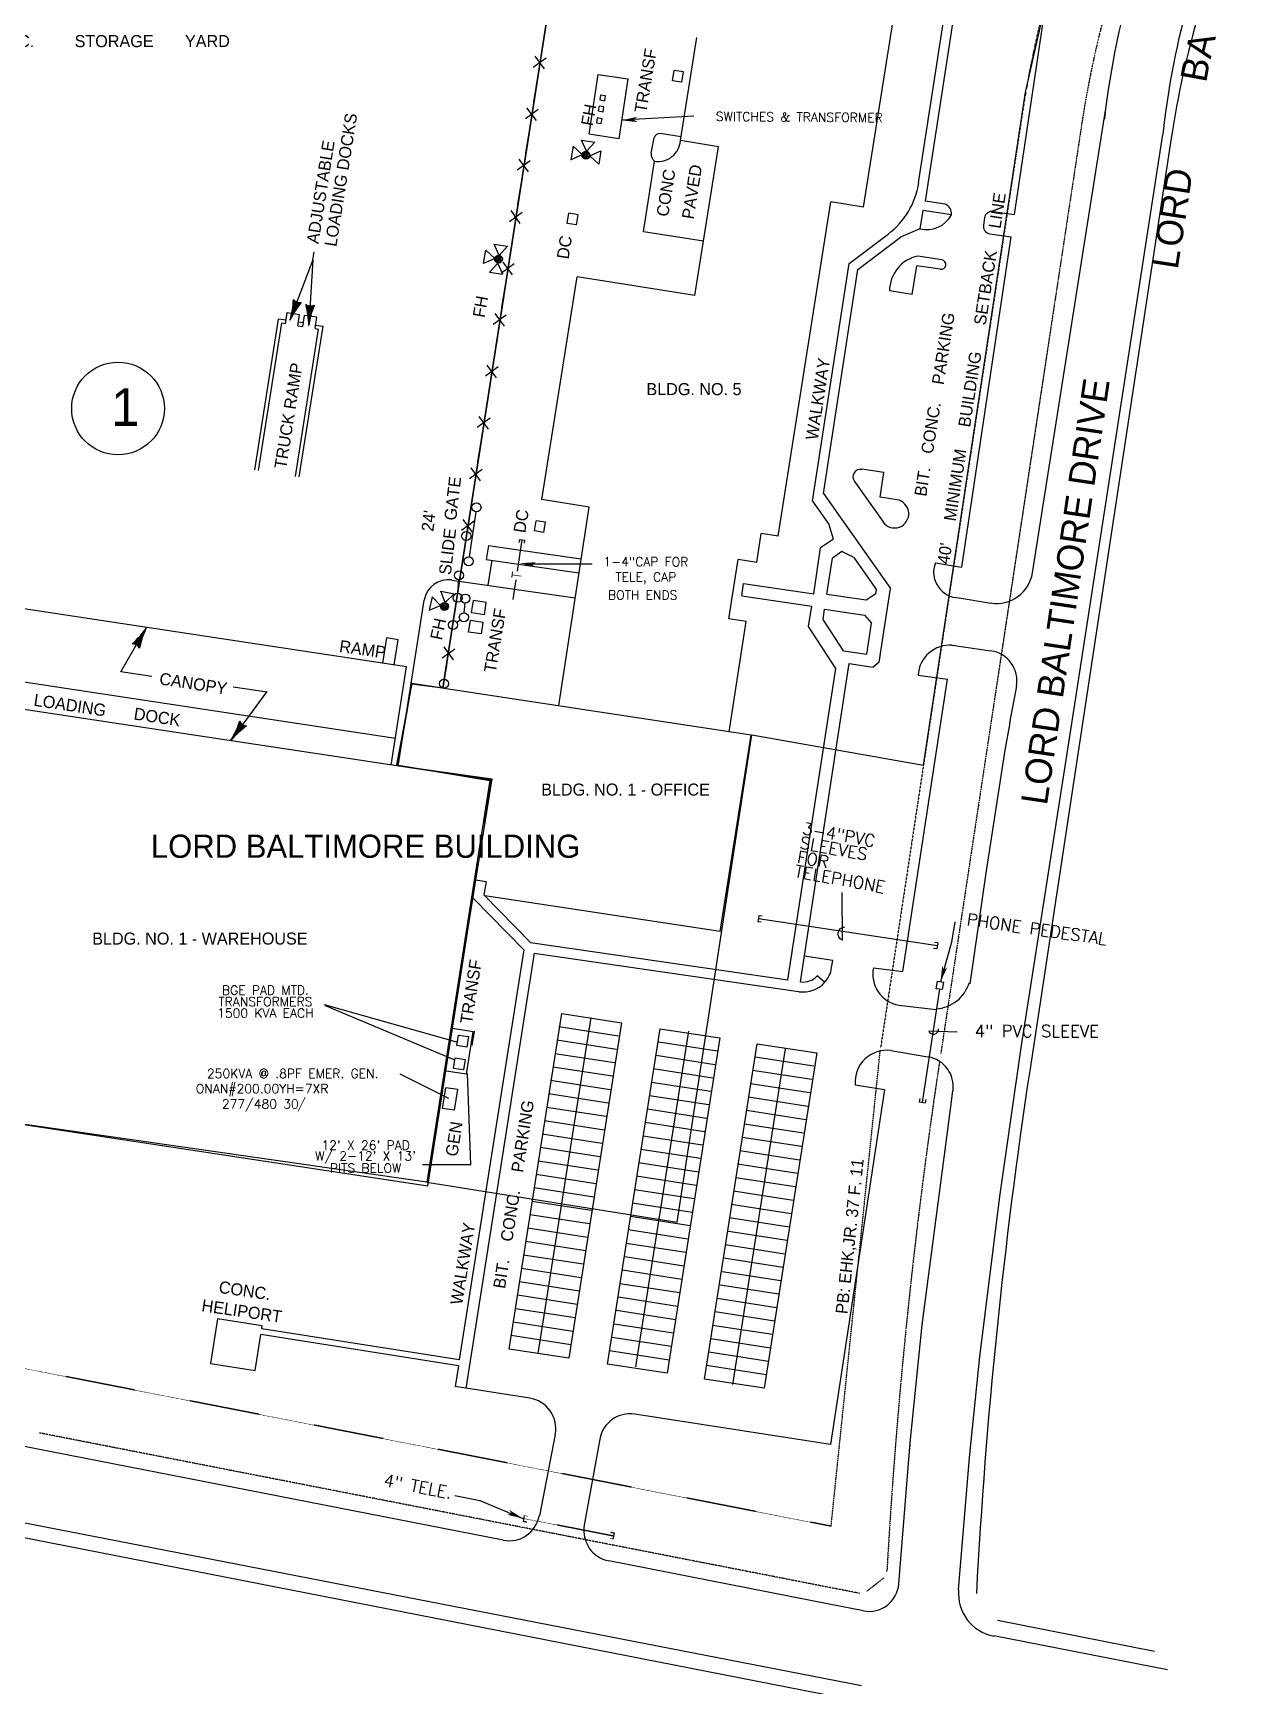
# Model space of a CAD drawing. Header units: inches. Extents: x -46627 to 16189, y -40789 to 47130.
# Drawn here: x -20569 to -10949, y 20145 to 33286 of the extents above; entities that cross this region are included whole.
import ezdxf
from ezdxf.enums import TextEntityAlignment as Align

# ---------------------------------------------------------------- set-up
doc = ezdxf.new("R2010")
doc.units = ezdxf.units.IN
doc.header["$MEASUREMENT"] = 0
doc.linetypes.add('DIVIDE', pattern=[1.25, 0.5, -0.25, 0, -0.25, 0, -0.25])
doc.linetypes.add('HIDDEN2', pattern=[0.1875, 0.125, -0.0625])
for name, color, linetype in [('10', 7, 'CONTINUOUS'), ('12', 7, 'CONTINUOUS'), ('15', 7, 'CONTINUOUS'), ('16', 7, 'CONTINUOUS'), ('18', 7, 'CONTINUOUS'), ('19', 7, 'CONTINUOUS'), ('21', 7, 'CONTINUOUS'), ('25', 7, 'CONTINUOUS'), ('26', 7, 'CONTINUOUS'), ('27', 7, 'CONTINUOUS'), ('4', 7, 'CONTINUOUS'), ('41', 7, 'CONTINUOUS'), ('43', 7, 'CONTINUOUS'), ('5', 7, 'CONTINUOUS'), ('6', 7, 'CONTINUOUS'), ('7', 7, 'CONTINUOUS'), ('8', 7, 'CONTINUOUS'), ('9', 7, 'CONTINUOUS')]:
    doc.layers.add(name, color=color, linetype=linetype)
doc.styles.add('ROMANS', font='ROMANS', dxfattribs={"height": 0.2})
doc.styles.add('txt', font='TXT', dxfattribs={"height": 0.2})
doc.dimstyles.new('MSADIM', dxfattribs={"dimtxt": 1.5, "dimasz": 1.5, "dimexe": 0.75, "dimexo": 0.75, "dimgap": 0.75, "dimtad": 0, "dimdec": 3, "dimzin": 2, "dimdsep": 46, "dimtxsty": 'txt', "dimcen": 0.75, "dimse1": 1, "dimse2": 1, "dimadec": 0, "dimazin": 0, "dimtfac": 1, "dimtdec": 3, "dimtofl": 0, "dimtmove": 0, "dimatfit": 3, "dimfxl": 1, "dimtvp": 0.75, "dimtolj": 1, "dimtzin": 2, "dimarcsym": 0})

# ---------------------------------------------------------------- blocks, each defined once
blk = doc.blocks.new('ARS')
at = {"layer": '26', "color": 3, "linetype": 'Continuous'}
blk.add_solid([(0, 0), (-0.5292, 0.091), (-0.533, -0.0869), (-0.3952, 0.0009)], dxfattribs=at)

msp = doc.modelspace()

# ---------------------------------------------------------------- linework, layer by layer
at = {"layer": '12', "color": 62, "linetype": 'Continuous'}
for p, q in [((-13527.7628, 32094.681), (-13153.1492, 34528.8054)), ((-15416.6936, 32461.7934), (-15583.334, 32486.6718)), ((-15654.7772, 32331.8046), (-15629.8436, 32453.8998)), ((-15715.2248, 31704.5334), (-15628.6424, 32267.1198)), ((-13493.6444, 31874.8074), (-13519.358, 31730.1798)), ((-13266.9944, 31840.6938), (-13493.6444, 31874.8074)), ((-15238.9016, 31631.2266), (-15715.2248, 31704.5334)), ((-14079.9728, 31452.867), (-13770.4496, 31687.8114)), ((-14010.7052, 31406.5002), (-13671.9536, 31664.2062)), ((-14370.8624, 29565.2598), (-14079.9728, 31452.867)), ((-14284.8836, 29624.9766), (-14010.7052, 31406.5002)), ((-13579.742, 31208.0982), (-13543.4648, 31436.3358)), ((-13355.936, 31407.4746), (-13543.4648, 31436.3358)), ((-13343.8424, 31483.5534), (-13534.0544, 31512.4434)), ((-13579.742, 31208.0982), (-13759.7696, 31235.805)), ((-14038.5788, 29721.0654), (-13811.2796, 29399.2794)), ((-13804.364, 29790.987), (-13979.5736, 29817.5682)), ((-13834.3796, 29595.957), (-13804.364, 29790.987)), ((-14284.8836, 29624.9766), (-13752.5972, 28870.0086)), ((-13702.0412, 29575.2066), (-13834.3796, 29595.957)), ((-14370.8624, 29565.2598), (-14238.1868, 29377.059)), ((-14205.0728, 29262.9234), (-14238.1868, 29377.059)), ((-16949.1632, 29212.6098), (-16966.9988, 29101.7082)), ((-16949.1632, 29212.6098), (-16213.4444, 29105.9082)), ((-14362.1888, 28828.2942), (-14307.266, 29192.6478)), ((-14205.0728, 29262.9234), (-14307.266, 29192.6478)), ((-16966.9988, 29101.7082), (-16228.5968, 28994.9778)), ((-16921.9916, 29094.7818), (-16953.6524, 28896.549)), ((-14257.5752, 28824.4794), (-14213.678, 29112.207)), ((-14137.97, 29165.0574), (-14213.678, 29112.207)), ((-14042.9672, 29116.2654), (-14137.97, 29165.0574)), ((-14042.9672, 29116.2654), (-13862.7212, 28860.4638)), ((-17240.3408, 28937.2158), (-16258.1216, 28795.6494)), ((-14935.022, 28810.869), (-14919.4664, 28909.4514)), ((-14919.4664, 28909.4514), (-14362.1888, 28828.2942)), ((-14935.022, 28810.869), (-14377.7444, 28729.7106)), ((-14257.5752, 28824.4794), (-13945.1816, 28778.7054)), ((-13945.1816, 28778.7054), (-13867.3388, 28830.4602)), ((-13867.3388, 28830.4602), (-13862.7212, 28860.4638)), ((-13841.576, 28284.3702), (-13752.5972, 28870.0086)), ((-14403.1124, 28567.3686), (-14377.7444, 28729.7106)), ((-14288.1968, 28623.0162), (-14276.0468, 28704.4614)), ((-14276.0468, 28704.4614), (-13958.2856, 28658.6286)), ((-13958.2856, 28658.6286), (-13903.7036, 28594.173)), ((-14185.5956, 28234.419), (-14403.1124, 28567.3686)), ((-14126.6456, 28375.467), (-14288.1968, 28623.0162)), ((-13940.7032, 28348.7706), (-13903.7036, 28594.173)), ((-17787.9356, 28275.4938), (-17757.314, 28476.957)), ((-17667.3008, 28463.1042), (-17757.314, 28476.957)), ((-17698.9892, 28262.1882), (-17667.3008, 28463.1042)), ((-14467.5092, 25743.2742), (-14079.4508, 28272.987)), ((-14126.6456, 28375.467), (-13940.7032, 28348.7706)), ((-14079.4508, 28272.987), (-13888.6916, 28245.1638)), ((-13841.576, 28284.3702), (-13888.6916, 28245.1638)), ((-14566.7684, 25757.6766), (-14185.5956, 28234.419)), ((-16985.0876, 26434.5654), (-16613.5088, 26054.8698)), ((-17071.2368, 26408.6622), (-16667.8088, 25996.4202)), ((-16613.5088, 26054.8698), (-14566.7684, 25757.6766)), ((-16667.8088, 25996.4202), (-17180.0168, 22738.4982)), ((-16585.442, 25970.3058), (-17128.916, 22511.3238)), ((-16585.442, 25970.3058), (-14484.1244, 25665.7698)), ((-14274.8468, 25738.6302), (-14333.8388, 25791.2958)), ((-14484.1244, 25665.7698), (-14477.6312, 25664.829)), ((-19102.6268, 23065.0638), (-19158.5396, 22709.4318)), ((-18746.996, 23009.151), (-19102.6268, 23065.0638)), ((-18750.7232, 22985.4426), (-18746.996, 23009.151)), ((-18802.9076, 22653.5202), (-18758.1776, 22938.0246)), ((-17187.4724, 22691.0802), (-18758.1776, 22938.0246)), ((-17180.0168, 22738.4982), (-18750.7232, 22985.4426)), ((-19158.5396, 22709.4318), (-18802.9076, 22653.5202)), ((-17187.4724, 22691.0802), (-17213.564, 22525.119))]:
    msp.add_line(p, q, dxfattribs=at)
for centre, radius, start, end in [((-15589.855, 32445.7448, 0), 41.04, 81.63188889, 168.53314444), ((-15578.9456, 32324.3398, 0), 76.2866, 174.54553056, 229.39535556), ((-15600.9863, 32444.1786, 0), 179.8885, 261.17130278, 355.50341389), ((-14152.173, 32191.2014, 0), 632.16, 307.23501944, 351.24855556), ((-13475.9546, 31234.7039, 0), 284.0311, 101.76960833, 179.75581389), ((-13349.5791, 31445.4086, 0), 38.4976, 261.22261389, 81.10949167), ((-13988.5659, 29756.2745, 0), 61.6444, 81.16178056, 215.2544), ((-13719.452, 29463.8843, 0), 112.8644, 215.21547222, 81.20763333), ((-14444.9291, 25890.4722, 0), 148.92, 261.27880556, 318.24288889), ((-14444.9291, 25890.4722, 0), 228, 261.75377222, 317.86082778)]:
    msp.add_arc(centre, radius, start, end, dxfattribs=at)
at = {"layer": '15', "color": 132, "linetype": 'Continuous'}
for p, q in [((-16321.4924, 31771.731), (-16308.2744, 31852.6278)), ((-16234.3304, 31841.631), (-16308.2744, 31852.6278)), ((-16247.5484, 31760.7342), (-16234.3304, 31841.631)), ((-16247.5484, 31760.7342), (-16321.4924, 31771.731)), ((-16581.3668, 29327.2434), (-16568.1488, 29408.1402)), ((-16507.4228, 29316.2466), (-16581.3668, 29327.2434)), ((-16495.2728, 29397.6918), (-16568.1488, 29408.1402)), ((-16507.4228, 29316.2466), (-16495.2728, 29397.6918))]:
    msp.add_line(p, q, dxfattribs=at)
at = {"layer": '16', "color": 6, "linetype": 'Continuous'}
for p, q in [((-16490.2856, 33087.3654), (-16591.988, 33012.7926)), ((-16504.1096, 33000.0354), (-16577.6156, 33101.1906)), ((-16556.1596, 32951.223), (-16589.0312, 32740.1226)), ((-16553.2016, 32678.553), (-16654.9052, 32603.979)), ((-16567.574, 32590.155), (-16642.148, 32691.8586)), ((-16619.624, 32541.3426), (-16653.0152, 32331.8586)), ((-16617.734, 32269.221), (-16718.8892, 32195.715)), ((-16630.4912, 32181.3426), (-16705.0652, 32283.045)), ((-16683.608, 32133.0774), (-16716.4808, 31921.9782)), ((-16680.6512, 31860.4086), (-16782.3548, 31785.8346)), ((-16695.0236, 31772.0106), (-16769.0492, 31874.781)), ((-16747.0736, 31723.197), (-16779.3968, 31513.1646)), ((-16744.1156, 31450.5282), (-16845.2708, 31377.0222)), ((-16757.9408, 31363.197), (-16832.5148, 31464.9006)), ((-16809.9896, 31314.3846), (-16843.9292, 31103.8326)), ((-16808.0996, 31042.263), (-16909.8032, 30967.6902)), ((-16820.8568, 30954.3846), (-16895.4308, 31056.0882)), ((-16874.522, 30905.0526), (-16906.8464, 30695.0202)), ((-16871.0168, 30633.4506), (-16972.7204, 30558.8766)), ((-16885.3892, 30545.0526), (-16959.9632, 30646.7562)), ((-16937.4392, 30496.2402), (-16970.3108, 30285.1398)), ((-16934.4812, 30223.5702), (-17037.2528, 30149.5446)), ((-16948.3064, 30136.2402), (-17022.8804, 30237.9426)), ((-17000.9036, 30086.3598), (-17034.2948, 29876.8758)), ((-16998.4664, 29815.3062), (-17100.1688, 29740.7322)), ((-17011.7708, 29726.3598), (-17086.3448, 29828.0622)), ((-17064.8876, 29678.0946), (-17097.7604, 29466.9954)), ((-17048.252, 29479.341), (-17100.9524, 29121.9402)), ((-17061.9308, 29405.4258), (-17163.6344, 29330.8518)), ((-17075.7548, 29318.0946), (-17150.3288, 29419.7982)), ((-17191.5596, 28832.571), (-17184.5144, 28938.2226)), ((-17141.714, 28677.4662), (-17134.4384, 28754.6706)), ((-17249.858, 28453.7622), (-17236.0052, 28543.7766)), ((-17201.0348, 28601.361), (-17173.4528, 28620.9198)), ((-17315.732, 28317.6186), (-17214.5768, 28391.1258)), ((-17302.9748, 28405.4982), (-17228.4008, 28303.7946)), ((-17296.6124, 28149.9654), (-17280.4508, 28254.9822))]:
    msp.add_line(p, q, dxfattribs=at)
for centre in [(-17043.5759, 29514.7117, 0), (-17125.4667, 29286.9677, 0), (-17105.9022, 29086.0351, 0), (-17182.7841, 28974.1615, 0), (-17193.7252, 28796.0458, 0), (-17132.23, 28790.229, 0), (-17144.0321, 28641.6941, 0), (-17230.5706, 28579.8368, 0), (-17302.3129, 28114.1768, 0)]:
    msp.add_circle(centre, 36, dxfattribs=at)
at = {"layer": '18', "color": 6, "linetype": 'Continuous'}
for p, q in [((-15483.8048, 32906.3598), (-15471.1064, 32988.8718)), ((-15397.7108, 32976.8082), (-15471.1064, 32988.8718)), ((-15409.8608, 32895.363), (-15483.8048, 32906.3598)), ((-15409.8608, 32895.363), (-15397.7108, 32976.8082)), ((-15314.4488, 32625.5046, -0.0036), (-15889.2812, 32591.9346, -0.0024)), ((-17082.6848, 28676.8278), (-17066.6096, 28773.795)), ((-16979.804, 28661.763), (-17082.6848, 28676.8278)), ((-16965.344, 28758.2106), (-17066.6096, 28773.795)), ((-16979.804, 28661.763), (-16965.344, 28758.2106)), ((-17106.3512, 28523.055), (-17091.4004, 28615.203)), ((-17004.5372, 28508.5374), (-17106.3512, 28523.055)), ((-16990.136, 28599.6186), (-17091.4004, 28615.203)), ((-17004.5372, 28508.5374), (-16990.136, 28599.6186)), ((-17069.3036, 25345.9998), (-17234.3288, 25371.3978)), ((-17122.3208, 25008.9966), (-17069.3036, 25345.9998)), ((-17077.868, 25236.447), (-17058.1772, 25350.9282, -0.0012)), ((-17122.3208, 25008.9966), (-17285.2112, 25033.2978)), ((-17312.5772, 24735.7314), (-17286.1124, 24900.2082)), ((-17190.7316, 24886.2978), (-17286.1124, 24900.2082)), ((-17217.1976, 24721.821), (-17190.7316, 24886.2978)), ((-17217.1976, 24721.821), (-17312.5772, 24735.7314)), ((-17089.2464, 24288.1002, -0.0036), (-17473.8716, 24288.1002, -0.0036))]:
    msp.add_line(p, q, dxfattribs=at)
for points, elevation in [([(-16148.6888, 32482.0482), (-16076.726, 32956.6242), (-16076.726, 32956.6242), (-15839.4332, 32920.6722), (-15839.4332, 32920.6722), (-15911.396, 32446.0962), (-15911.396, 32446.0962), (-16148.6888, 32482.0482), (-16148.6888, 32482.0482)], 0.0012), ([(-16023.2204, 32747.8434), (-16017.3644, 32786.727), (-16056.248, 32792.5842), (-16062.104, 32753.7006)], -0.0036), ([(-16051.01, 32566.179), (-16045.154, 32605.0626), (-16084.0376, 32610.9198), (-16089.8936, 32572.0362)], -0.0036), ([(-16036.1972, 32660.577), (-16030.3412, 32699.4606), (-16069.2248, 32705.3178), (-16075.0808, 32666.4342)], -0.0036), ([(-17187.9008, 25319.9322), (-17107.3868, 25308.201), (-17119.6688, 25223.9046), (-17200.1828, 25235.6346)], -0.0036), ([(-17213.7884, 25138.4466), (-17133.2744, 25126.7154), (-17145.5564, 25042.419), (-17226.0704, 25054.149)], -0.0036)]:
    msp.add_lwpolyline(points, close=True, dxfattribs=dict(at, elevation=elevation))
at = {"layer": '19', "color": 2, "linetype": 'Continuous'}
for p, q in [((-16275.6728, 32386.2798), (-16292.9312, 32279.1282)), ((-16209.14, 32434.3986), (-16101.9896, 32417.1402)), ((-16209.14, 32434.3986), (-16101.9896, 32417.1402)), ((-16053.8696, 32350.6074), (-16071.128, 32243.457)), ((-16053.8696, 32350.6074), (-16071.128, 32243.457)), ((-16988.2808, 31453.167), (-16970.5028, 31558.7022)), ((-16988.2808, 31453.167), (-16970.5028, 31558.7022)), ((-16903.4216, 31607.889), (-16797.338, 31591.179)), ((-16903.4216, 31607.889), (-16797.338, 31591.179)), ((-16939.0928, 31386.0858), (-16833.5576, 31368.3078)), ((-17396.3444, 28804.1922), (-17419.4876, 28698.7146)), ((-17327.1572, 28849.6002), (-17221.6796, 28826.4558))]:
    msp.add_line(p, q, dxfattribs=at)
for points in [[(-16292.9312, 32279.1282), (-16204.472, 32320.0338), (-16275.6728, 32386.2798)], [(-16101.9896, 32417.1402), (-16168.2344, 32345.9406), (-16209.14, 32434.3986)], [(-16101.9896, 32417.1402), (-16168.2344, 32345.9406), (-16209.14, 32434.3986)], [(-16071.128, 32243.457), (-16142.3288, 32309.7018), (-16053.8696, 32350.6074)], [(-16970.5028, 31558.7022), (-16898.7536, 31493.5242), (-16988.2808, 31453.167)], [(-16970.5028, 31558.7022), (-16898.7536, 31493.5242), (-16988.2808, 31453.167)], [(-16797.338, 31591.179), (-16863.0644, 31518.363), (-16903.4216, 31607.889)], [(-16833.5576, 31368.3078), (-16872.848, 31457.2866), (-16939.0928, 31386.0858)], [(-17419.4876, 28698.7146), (-17328.404, 28734.2262), (-17396.3444, 28804.1922)], [(-17221.6796, 28826.4558), (-17291.6468, 28758.5166), (-17327.1572, 28849.6002)]]:
    msp.add_lwpolyline(points, dxfattribs=at)
for centre, radius in [((-16173.4239, 32314.7249, 0), 31.077), ((-16173.4239, 32314.7249, 0), 31.077), ((-16173.4245, 32314.7256, 0), 24.8616), ((-16173.4245, 32314.7256, 0), 24.8616), ((-16173.4253, 32314.7268, 0), 14.9169), ((-16173.4253, 32314.7268, 0), 14.9169), ((-16173.4261, 32314.7279, 0), 5.9668), ((-16173.4261, 32314.7279, 0), 5.9668), ((-16868.0783, 31488.0722, 0), 31.077), ((-16868.0783, 31488.0722, 0), 31.077), ((-16868.079, 31488.0717, 0), 24.8616), ((-16868.079, 31488.0717, 0), 24.8616), ((-16868.0802, 31488.0708, 0), 14.9169), ((-16868.0802, 31488.0708, 0), 14.9169), ((-16868.0813, 31488.0701, 0), 5.9668), ((-16868.0813, 31488.0701, 0), 5.9668), ((-17298.1577, 28727.6025, 0), 31.077), ((-17298.1582, 28727.6033, 0), 24.8616), ((-17298.159, 28727.6045, 0), 14.9169), ((-17298.1597, 28727.6056, 0), 5.9668)]:
    msp.add_circle(centre, radius, dxfattribs=at)
at = {"layer": '21', "color": 5, "linetype": 'Continuous'}
msp.add_line((-11520.2012, 32448.999), (-12644.3936, 25036.6242), dxfattribs=at)
msp.add_arc((-3927.1955, 31297.4117), 7679.8422, 156.11388889, 171.376, dxfattribs=at)
at = {"layer": '25', "color": 32, "linetype": 'Continuous'}
for p, q in [((-16717.1072, 29008.6242, -0.0012), (-16679.3588, 29257.5606, -0.0024)), ((-16703.0456, 29236.647, -0.0024), (-16699.448, 29260.377, -0.0024)), ((-16699.448, 29260.377), (-16658.7248, 29253.9798, -0.0012)), ((-16662.4148, 29229.6402, -0.0024), (-16658.7248, 29253.9798, -0.0024)), ((-16751.5568, 28781.4342), (-16727.7212, 28938.6246, -0.0012)), ((-14798.5472, 26268.0906), (-14805.998, 26220.6714)), ((-14779.8968, 26216.7126), (-14805.998, 26220.6714)), ((-13379.0348, 26028.5574), (-14802.272, 26244.381)), ((-14772.446, 26264.133), (-14798.5472, 26268.0906)), ((-13375.3088, 26052.2682), (-13401.41, 26056.227)), ((-13375.3088, 26052.2682), (-13382.7596, 26004.8478)), ((-13382.7596, 26004.8478), (-13408.8608, 26008.8066)), ((-13362.8732, 25684.3242), (-13498.9616, 24786.8946)), ((-13519.0184, 24814.707), (-13522.9772, 24788.6058)), ((-13522.9772, 24788.6058), (-13475.558, 24781.155)), ((-13471.5992, 24807.2562), (-13475.558, 24781.155)), ((-16670.3528, 21452.2086), (-16661.1968, 21499.3278)), ((-15949.6568, 21360.195), (-15958.1744, 21312.951))]:
    msp.add_line(p, q, dxfattribs=at)
at = {"layer": '25', "color": 32, "linetype": 'HIDDEN2'}
for p, q in [((-16644.0872, 21447.0726), (-16670.3528, 21452.2086)), ((-15953.9156, 21336.573), (-16665.7748, 21475.7682)), ((-16634.9312, 21494.1918), (-16661.1968, 21499.3278)), ((-15958.1744, 21312.951), (-15984.086, 21318.0174)), ((-15949.6568, 21360.195), (-15975.5684, 21365.2614))]:
    msp.add_line(p, q, dxfattribs=at)
at = {"layer": '25', "color": 32, "linetype": 'Continuous'}
msp.add_lwpolyline([(-13387.7612, 25688.235), (-13378.7648, 25747.5582), (-13331.3456, 25740.1074), (-13340.342, 25680.783), (-13387.7612, 25688.235)], close=True, dxfattribs=at)
at = {"layer": '26', "color": 3, "linetype": 'Continuous'}
for p, q in [((-16598.8184, 29066.5254, -0.0024), (-16123.1924, 29066.5254, -0.0024)), ((-14139.512, 26453.6286, -0.0012), (-14136.5012, 26074.9542, -0.0012)), ((-13238.9816, 26219.5878, -0.0012), (-13265.5136, 26058.9174, -0.0012)), ((-13265.5136, 26058.9174, -0.0012), (-13354.5296, 25743.7506, -0.0012)), ((-13222.514, 25343.3118, -0.0012), (-13448.0864, 25352.0322, -0.0012)), ((-17216.93, 21658.0602), (-17017.2848, 21619.3986)), ((-17017.2848, 21619.3986), (-16674.5852, 21476.907, -0.0012))]:
    msp.add_line(p, q, dxfattribs=at)
at = {"layer": '26', "color": 3, "linetype": 'Continuous', "extrusion": (0, 0, -1)}
msp.add_arc((14112.7233, 26124.7377, 0.0012), 55.1706, 295.52997934, 86.81746545, dxfattribs=at)
at = {"layer": '26', "color": 3, "linetype": 'Continuous'}
msp.add_arc((-13410.2192, 25367.3565, -0.0012), 40.8506, 202.0322666, 3.1317166, dxfattribs=at)
at = {"layer": '27', "color": 92, "linetype": 'Continuous'}
for p, q in [((-16784.0528, 22823.7966), (-16364.9708, 25491.0822)), ((-16552.2188, 22789.5318, -0.0048), (-16131.92, 25458.7614, -0.0048)), ((-15913.796, 25312.0698), (-16388.1644, 25385.3826)), ((-16364.9708, 25491.0822), (-15890.6012, 25417.7694)), ((-15890.6012, 25417.7694), (-16309.6844, 22750.4838)), ((-15930.2912, 25205.337), (-16404.6596, 25278.6498)), ((-15775.5236, 22681.2246, -0.0048), (-15355.2248, 25350.4542, -0.0048)), ((-15131.09, 25191.1038), (-15593.8832, 25262.6262)), ((-15946.7864, 25098.6042), (-16421.1548, 25171.917)), ((-15147.5852, 25084.371), (-15614.2556, 25156.4922)), ((-15006.2, 22542.435, -0.0048), (-14585.9012, 25211.6646, -0.0048)), ((-14360.0504, 25073.1594), (-14826.428, 25145.2362)), ((-15963.2816, 24991.8714), (-16437.65, 25065.1842)), ((-15164.0804, 24977.6382), (-15638.816, 25051.0062)), ((-14376.5456, 24966.4266), (-14847.902, 25039.2726)), ((-15996.2732, 24778.4058), (-16470.6416, 24851.7186)), ((-15979.778, 24885.1386), (-16454.1464, 24958.4514)), ((-15197.0708, 24764.1726), (-15667.2536, 24836.8374)), ((-15180.5756, 24870.9054), (-15651.6224, 24943.7034)), ((-14393.0408, 24859.6938), (-14864.7968, 24932.6022)), ((-16012.7684, 24671.673), (-16487.1368, 24744.9858)), ((-15213.5648, 24657.4398), (-15683.36, 24730.0446)), ((-14426.0312, 24646.2282), (-14897.7728, 24719.1342)), ((-14409.536, 24752.961), (-14880.4928, 24825.7458)), ((-16029.2636, 24564.9402), (-16503.632, 24638.253)), ((-15230.06, 24550.707), (-15703.0016, 24623.7978)), ((-14442.5264, 24539.4954), (-14915.0516, 24612.5226)), ((-16045.7588, 24458.2074), (-16520.1272, 24531.5202)), ((-15246.5552, 24443.9742), (-15719.108, 24517.005)), ((-14459.0216, 24432.7626), (-14932.3316, 24505.911)), ((-16078.7492, 24244.7418), (-16553.1176, 24318.0546)), ((-16062.254, 24351.4746), (-16536.6224, 24424.7874)), ((-15263.0504, 24337.2414), (-15737.786, 24410.6094)), ((-14475.5168, 24326.0298), (-14949.6116, 24399.2994)), ((-16095.2444, 24138.009), (-16569.6128, 24211.3218)), ((-15296.0396, 24123.7758), (-15770.7752, 24197.1438)), ((-15279.5444, 24230.5086), (-15754.28, 24303.8766)), ((-14508.5072, 24112.5642), (-14981.8004, 24185.7102)), ((-14492.012, 24219.297), (-14966.8904, 24292.6878)), ((-16111.7408, 24031.2762), (-16586.1092, 24104.589)), ((-15312.5348, 24017.043), (-15787.2704, 24090.411)), ((-14525.0024, 24005.8314), (-14999.7812, 24079.2066)), ((-16128.236, 23924.5434), (-16602.6044, 23997.8562)), ((-15329.03, 23910.3102), (-15803.7656, 23983.6782)), ((-14541.4976, 23899.0986), (-15017.762, 23972.7042)), ((-16161.2264, 23711.079), (-16635.5948, 23784.3918)), ((-16144.7312, 23817.8118), (-16619.0996, 23891.1246)), ((-15345.5252, 23803.5774), (-15820.2608, 23876.9454)), ((-14557.9928, 23792.3658), (-15035.744, 23866.2006)), ((-16177.7216, 23604.3462), (-16652.09, 23677.659)), ((-15378.5156, 23590.1118), (-15853.2512, 23663.4798)), ((-15362.0204, 23696.8446), (-15836.756, 23770.2126)), ((-14574.488, 23685.633), (-15040.0892, 23757.5898)), ((-16194.2168, 23497.6134), (-16668.5852, 23570.9262)), ((-15395.0108, 23483.379), (-15864.05, 23555.8686)), ((-14607.4784, 23472.1674), (-15078.1544, 23544.9078)), ((-14590.9832, 23578.9002), (-15065.4788, 23652.2322)), ((-16210.712, 23390.8806), (-16685.0804, 23464.1934)), ((-15411.506, 23376.6462), (-15883.3952, 23449.5726)), ((-14623.9736, 23365.4346), (-15090.998, 23437.6122)), ((-16227.2072, 23284.1478), (-16701.5756, 23357.4606)), ((-15428.0012, 23269.9134), (-15903.1964, 23343.3546)), ((-14640.4688, 23258.7018), (-15105.3488, 23330.5458)), ((-16260.1988, 23070.6822), (-16734.5672, 23143.995)), ((-16243.7036, 23177.415), (-16718.072, 23250.7278)), ((-15460.9916, 23056.4478), (-15931.5128, 23129.1654)), ((-15444.4964, 23163.1806), (-15914.7176, 23235.8538)), ((-14656.964, 23151.969), (-15130.4048, 23225.139)), ((-16276.694, 22963.9494), (-16751.0624, 23037.2622)), ((-15477.488, 22949.715), (-15948.236, 23022.4686)), ((-14689.9544, 22938.5034), (-15166.3256, 23012.1258)), ((-14673.4592, 23045.2362), (-15146.684, 23118.3738)), ((-16293.1892, 22857.2166), (-16767.5576, 22930.5294)), ((-15493.9832, 22842.9822), (-15968.4464, 22916.3094)), ((-14706.4508, 22831.7706), (-15180.356, 22905.0114)), ((-16309.6844, 22750.4838), (-16784.0528, 22823.7966)), ((-15510.4784, 22736.2494), (-15984.8468, 22809.5622)), ((-14722.946, 22725.0378), (-15197.0324, 22798.3074)), ((-14739.4412, 22618.305), (-15213.8096, 22691.6178))]:
    msp.add_line(p, q, dxfattribs=at)
for points in [[(-16001.138, 22704.1314), (-15582.26, 25370.1162), (-15107.8916, 25296.8034), (-15526.7756, 22630.7754), (-16001.138, 22704.1314)], [(-15230.2988, 22584.9282), (-14811.4088, 25250.9826), (-14337.0392, 25177.6698), (-14755.9364, 22511.5722), (-15230.2988, 22584.9282)]]:
    msp.add_lwpolyline(points, close=True, dxfattribs=at)
at = {"layer": '4', "color": 230, "linetype": 'Continuous'}
for p, q in [((-13473.5312, 31948.1166), (-13078.1372, 34517.2614)), ((-12386.9636, 34410.5046), (-12769.2212, 31843.2462)), ((-13318.142, 31924.9698), (-13473.5312, 31948.1166)), ((-13003.5716, 31817.4786), (-13012.4084, 31758.1338)), ((-12935.39, 31867.989), (-12769.2212, 31843.2462)), ((-13519.358, 31730.1798), (-13671.9536, 31664.2062)), ((-12961.8992, 31689.951), (-12795.7304, 31665.2094)), ((-12795.7304, 31665.2094), (-13186.7084, 29039.3898)), ((-13395.0956, 29074.9158), (-13186.7084, 29039.3898)), ((-13206.5132, 28795.9482), (-12952.5704, 28754.5614)), ((-17562.6488, 28115.2722), (-17458.8944, 28776.9606)), ((-13261.0316, 28419.2454), (-12953.456, 28374.597)), ((-13654.004, 25825.9242), (-13297.226, 28149.1458)), ((-13531.9544, 28180.6638), (-13297.226, 28149.1458)), ((-14211.056, 25911.375), (-14436.4196, 25945.9458)), ((-14219.5652, 25855.9014), (-14211.056, 25911.375)), ((-13887.146, 25855.2774), (-13654.004, 25825.9242)), ((-13684.2824, 25556.8338), (-13387.8716, 25521.9666)), ((-13747.7444, 25196.865), (-13453.6424, 25146.9954)), ((-13799.924, 24887.7606), (-14229.7208, 22065.135)), ((-14031.9116, 24924.615), (-13799.924, 24887.7606)), ((-16619.906, 22433.3706), (-17213.564, 22525.119)), ((-14229.7208, 22065.135), (-15785.6624, 22305.747)), ((-16418.0228, 22143.5238), (-16543.616, 21497.0994)), ((-16063.1312, 22106.9514), (-16186.4468, 21422.9334))]:
    msp.add_line(p, q, dxfattribs=at)
at = {"layer": '4', "color": 1, "linetype": 'Continuous'}
for p, q in [((-12168.4544, 31868.4486), (-12041.4416, 32671.3746)), ((-12320.186, 27726.9486), (-11586.6884, 32480.5146)), ((-12623.138, 28994.121), (-12168.4544, 31868.4486)), ((-12803.096, 27801.7446), (-12747.8948, 28093.0746)), ((-12709.892, 25237.1718), (-12320.186, 27726.9486)), ((-12990.5972, 26626.4406), (-13122.1436, 25726.7922)), ((-12878.8484, 24054.5286), (-12709.892, 25237.1718)), ((-13277.558, 24708.909), (-13254.7592, 24877.5762)), ((-13040.9144, 22764.4722), (-12878.8484, 24054.5286)), ((-20544.4412, 22031.1846), (-21537.1352, 22225.677)), ((-13686.2312, 20956.3686), (-13594.1372, 22078.6602)), ((-20410.6988, 22004.9814), (-20544.4412, 22031.1846)), ((-16831.76, 21303.7854), (-20410.6988, 22004.9814)), ((-13982.6588, 20145.4158), (-21810.44, 21667.2546)), ((-14238.9104, 20795.3274), (-15992.0084, 21139.6074)), ((-13967.6252, 20742.051), (-14238.9104, 20795.3274)), ((-11549.6084, 20274.5691), (-12930.4458, 20544.1738))]:
    msp.add_line(p, q, dxfattribs=at)
for points in [[(-12803.096, 27801.7446), (-12842.8556, 27583.9338), (-12990.5972, 26626.4406)], [(-13598.6468, 22023.7086), (-13594.1372, 22078.6602), (-13500.2924, 23015.2398), (-13277.558, 24708.909)], [(-13210.166, 20908.8258), (-13124.192, 21961.4142), (-13040.9144, 22764.4722)]]:
    msp.add_lwpolyline(points, dxfattribs=at)
for centre, radius, start, end in [((-5327.2659, 31823.4328, 0), 6769.6055, 152.37525278, 173.35228333), ((-5327.2659, 31823.4328, 0), 6293.3434, 153.47178611, 174.01134167), ((-13922.005, 20975.0061, 0), 236.88, 258.96614722, 355.33604167), ((-12864.3976, 20881.2066, 0), 347.16, 175.33604167, 258.96791111)]:
    msp.add_arc(centre, radius, start, end, dxfattribs=at)
at = {"layer": '4', "color": 230, "linetype": 'Continuous'}
for centre, radius, start, end in [((-13463.816, 31947.0536, 0), 223.8467, 255.605175, 331.55301667), ((-13344.6056, 31850.7615, 0), 78.294, 352.41378056, 70.33224722), ((-12944.2261, 31808.6427, 0), 60, 81.53103889, 171.53103889), ((-12953.0625, 31749.2969, 0), 60, 171.53103889, 261.53103889), ((-13203.8763, 29000.4291, 0), 204.8201, 158.62737222, 269.36659167), ((-17267.9386, 28746.5446, 0), 193.2, 81.75390278, 171.07145833), ((-12907.3317, 29039.1926, 0), 287.76, 260.90098333, 351.01864167), ((-13280.4235, 28166.8618, 0), 252.437, 85.52650556, 176.86036389), ((-12986.8451, 28136.4167, 0), 240.72, 349.70601667, 81.89926111), ((-14444.9291, 25890.4722, 0), 228, 317.86082778, 351.27880556), ((-13640.1352, 25804.8865, 0), 252.437, 168.53995, 259.87380833), ((-13410.7225, 25826.7226), 300, 274.28813889, 342.821925), ((-13782.5007, 24948.3577, 0), 250.3623, 81.93864167, 185.37376944), ((-13492.9455, 24909.3727, 0), 240.72, 352.28221111, 80.45713056), ((-16657.7463, 22190.8394, 0), 245.04, 348.90466667, 81.19688056), ((-15822.4313, 22063.8144, 0), 245.04, 81.19455556, 169.84588889), ((-16784.5184, 21544.5347, 0), 245.04, 258.91077222, 348.90232222), ((-15944.9222, 21379.8933, 0), 245.04, 169.845, 258.90733056)]:
    msp.add_arc(centre, radius, start, end, dxfattribs=at)
at = {"layer": '4', "color": 1, "linetype": 'Continuous'}
msp.add_point((-12051.3572, 32607.1122), dxfattribs=at)
at = {"layer": '41', "color": 94, "linetype": 'Continuous', "elevation": -0.0012}
for points in [[(-22749.5228, 36739.7106), (-16124.6372, 35717.619), (-17310.1904, 28077.903), (-17556.5468, 28114.0314), (-17680.4768, 27468.0246), (-16936.8968, 27344.0442), (-17437.298, 24149.3094), (-21689.1704, 24759.2886), (-21054.6428, 28782.333), (-22315.364, 28964.7822), (-23917.904, 29185.6314), (-23499.5432, 31880.7222), (-24668.4812, 32035.3914), (-24100.2356, 35698.0638), (-22922.8592, 35518.113)], [(-17313.368, 28077.5538), (-17561.228, 28110.1806), (-17672.1128, 27464.1738), (-16921.7528, 27356.2542), (-17437.4492, 24149.0586), (-15447.6368, 23832.5802), (-14855.0276, 27705.5022), (-13487.9624, 27466.659), (-12677.2844, 32815.6146), (-12497.5376, 33609.4098), (-12206.2244, 35044.5426), (-16125.4208, 35715.4518)]]:
    msp.add_lwpolyline(points, close=True, dxfattribs=at)
at = {"layer": '43', "color": 62, "linetype": 'Continuous'}
for p, q in [((-18344.1812, 31481.7726), (-18334.0376, 31545.6498)), ((-18344.1812, 31481.7726), (-18527.006, 31002.339)), ((-18344.1812, 31481.7726), (-18377.1848, 30960.4686)), ((-18485.57, 31111.9122), (-18482.4512, 31152.1302)), ((-18460.526, 31144.917), (-18485.57, 31111.9122)), ((-18477.2888, 31133.2902), (-18475.4984, 31149.909)), ((-18466.9592, 31145.523), (-18477.2888, 31133.2902)), ((-18807.1244, 29813.3838), (-18616.5296, 31011.8934)), ((-18558.1352, 31002.1398), (-18616.5296, 31011.8934)), ((-18562.2056, 30973.2018), (-18548.3516, 31063.2162)), ((-18548.3516, 31063.2162), (-18449.7692, 31047.6606)), ((-18463.6232, 30957.6462), (-18449.7692, 31047.6606)), ((-18424.5008, 30952.3938), (-18411.1964, 31041.3402)), ((-18312.614, 31025.7834), (-18411.1964, 31041.3402)), ((-18369.476, 31077.9198), (-18378.7064, 31117.7346)), ((-18368.696, 31100.4522), (-18372.272, 31117.1286)), ((-18355.106, 31116.4062), (-18369.476, 31077.9198)), ((-18362.0876, 31115.9454), (-18368.696, 31100.4522)), ((-18327.5348, 30936.3186), (-18312.614, 31025.7834)), ((-18776.0516, 29808.2178), (-18590.594, 30978.339)), ((-18562.2056, 30973.2018), (-18590.594, 30978.339)), ((-18482.9876, 29761.5786), (-18298.5968, 30932.2482)), ((-18463.6232, 30957.6462), (-18424.5008, 30952.3938)), ((-18420.4316, 30981.3306), (-18459.5528, 30986.583)), ((-18452.9828, 29756.961), (-18263.456, 30956.0202)), ((-18327.5348, 30936.3186), (-18298.5968, 30932.2482)), ((-18322.3976, 30964.707), (-18263.456, 30956.0202))]:
    msp.add_line(p, q, dxfattribs=at)
for centre, radius, start, end in [((-17938.9023, 30728.6957, 0), 648.2543, 140.13413333, 155.037925), ((-19147.8326, 31187.4874, 0), 648.2543, 343.39834722, 358.30213889), ((-17938.9023, 30728.6957, 0), 654.4751, 140.69313056, 150.28121944), ((-19147.8326, 31187.4874, 0), 654.4751, 348.15505278, 357.74314167), ((-18447.8153, 31209.8743, 0), 66.626, 218.63014722, 279.806125), ((-17938.9023, 30728.6957, 0), 660.6959, 141.11278889, 147.33197222), ((-19147.8326, 31187.4874, 0), 660.6959, 351.1043, 357.32348333), ((-18363.1923, 31182.5671, 0), 66.626, 235.83610278, 297.01208056), ((-19025.26, 30954.1118, 0), 648.2543, 0.60430278, 15.50809444), ((-19025.26, 30954.1118, 0), 654.4751, 5.36100833, 14.94909722), ((-19025.26, 30954.1118, 0), 660.6959, 8.31025556, 14.52943889), ((-17734.7182, 30873.4626, 0), 648.2543, 157.34008889, 172.24388056), ((-17734.7182, 30873.4626, 0), 654.4751, 157.89908611, 167.487175), ((-17734.7182, 30873.4626, 0), 660.6959, 158.31874444, 164.53792778)]:
    msp.add_arc(centre, radius, start, end, dxfattribs=at)
at = {"layer": '5', "color": 252, "linetype": 'HIDDEN2'}
for p, q in [((-12706.6328, 32628.939), (-13830.8252, 25216.5642)), ((-14224.0172, 21414.7758), (-13833.7136, 25193.8998)), ((-14224.0172, 21414.7758), (-20458.9856, 22633.9482))]:
    msp.add_line(p, q, dxfattribs=at)
for centre, radius, start, end in [((-3927.1955, 31297.4117), 8879.8422, 155.79254722, 171.376), ((-29843.0673, -25357.2178), 48900.0302, 78.93611389, 89.54453611)]:
    msp.add_arc(centre, radius, start, end, dxfattribs=at)
at = {"layer": '6', "color": 7, "linetype": 'Continuous'}
for p, q in [((-13965.6428, 31901.3754), (-13585.4324, 34306.9938)), ((-15421.8596, 32430.7218), (-15291.878, 33250.2606)), ((-15120.2264, 32382.381), (-15421.8596, 32430.7218)), ((-15307.964, 31199.9394), (-15120.2264, 32382.381)), ((-14645.9888, 29286.6138), (-14226.0188, 31943.367)), ((-13965.6428, 31901.3754), (-14226.0188, 31943.367)), ((-16523.3924, 29576.7126), (-16243.4156, 31348.5138)), ((-15307.964, 31199.9394), (-16243.4156, 31348.5138)), ((-16146.7484, 29516.8278), (-16523.3924, 29576.7126)), ((-16389.728, 27940.5186), (-16146.7484, 29516.8278)), ((-14814.0656, 29077.9062), (-14778.8552, 29306.691)), ((-14645.9888, 29286.6138), (-14778.8552, 29306.691)), ((-15037.3376, 28630.0386), (-14964.0884, 29100.9954)), ((-14814.0656, 29077.9062), (-14964.0884, 29100.9954)), ((-17598.7916, 28247.1522), (-22075.6868, 28925.6898)), ((-19870.2656, 28207.6494), (-19669.532, 28556.4738)), ((-14898.566, 28608.681), (-15037.3376, 28630.0386)), ((-15033.6344, 27731.0466), (-14898.566, 28608.681)), ((-19757.8796, 28426.4766), (-19728.0464, 28455.6726)), ((-19751.4752, 28423.1874), (-19740.0788, 28434.8718)), ((-19740.0788, 28434.8718), (-19742.9348, 28418.8014)), ((-19728.0464, 28455.6726), (-19738.1468, 28414.9926)), ((-17688.1436, 27676.545), (-22165.2488, 28355.115)), ((-16924.7984, 27345.2106), (-22198.3952, 28143.9486)), ((-19624.3136, 28171.7166), (-19870.2656, 28207.6494)), ((-17722.0844, 27465.993), (-17598.7916, 28247.1522)), ((-18711.4004, 28052.3598), (-18994.13, 27664.7058)), ((-18977.5496, 28087.3074), (-18707.4788, 28048.431)), ((-17666.3732, 27456.2682), (-17562.6488, 28115.2722)), ((-14859.4928, 27705.0138), (-17562.6488, 28115.2722)), ((-18927.2444, 27758.7042, -0.0048), (-18912.8756, 27797.1906, -0.0048)), ((-18894.2384, 27783.5718, -0.0048), (-18927.2444, 27758.7042, -0.0048)), ((-18913.6268, 27777.3402, -0.0048), (-18908.0864, 27793.3818, -0.0048)), ((-18900.0944, 27787.9278, -0.0048), (-18913.6268, 27777.3402, -0.0048)), ((-15106.0772, 26142.6966), (-14859.4928, 27705.0138)), ((-16978.5879, 27002.332), (-16924.7984, 27345.2106)), ((-17430.8696, 24119.283), (-17029.2538, 26679.3642)), ((-17049.2732, 26553.867), (-16967.828, 26541.717)), ((-16967.828, 26541.717), (-16985.0876, 26434.5654)), ((-15106.0772, 26142.6966), (-16977.1244, 26426.4294)), ((-17430.8696, 24119.283), (-21678.224, 24764.1234))]:
    msp.add_line(p, q, dxfattribs=at)
for centre, radius, start, end in [((-20206.7045, 28919.3278, 0), 648.2543, 311.02586389, 325.92965556), ((-19085.6446, 28274.9467, 0), 648.2543, 154.29007778, 169.19386944), ((-19780.3792, 28363.6552, 0), 66.626, 29.52187778, 90.69785556), ((-20206.7045, 28919.3278, 0), 654.4751, 311.58486111, 321.17295), ((-20206.7045, 28919.3278, 0), 660.6959, 312.00451944, 318.22370278), ((-19085.6446, 28274.9467, 0), 660.6959, 161.99603056, 168.21521389), ((-19085.6446, 28274.9467, 0), 654.4751, 159.04678333, 168.63487222), ((-18501.3842, 27244.9172, -0.0048), 648.2543, 124.76963333, 139.673425), ((-19545.5462, 28007.6282, -0.0048), 648.2543, 328.03384722, 342.93763889), ((-18501.3842, 27244.9172, -0.0048), 654.4751, 125.32863056, 134.91671944), ((-19545.5462, 28007.6282, -0.0048), 654.4751, 332.79055278, 342.37864167), ((-18501.3842, 27244.9172, -0.0048), 660.6959, 125.74828889, 131.96747222), ((-19545.5462, 28007.6282, -0.0048), 660.6959, 335.7398, 341.95898333), ((-18864.6161, 27843.7394, -0.0048), 66.626, 203.26564722, 264.441625)]:
    msp.add_arc(centre, radius, start, end, dxfattribs=at)
at = {"layer": '7', "color": 32, "linetype": 'Continuous'}
for p, q in [((-20682.7544, 21332.6898), (-14063.1584, 20038.3086)), ((-12901.1516, 20667.0006), (-11653.7168, 20423.0802))]:
    msp.add_line(p, q, dxfattribs=at)
msp.add_arc((29711.2429, 18612.788), 42840, 171.376, 176.964575, dxfattribs=at)
at = {"layer": '8', "color": 52, "linetype": 'Continuous'}
msp.add_circle((-19893.541, 30300.4617), 368.3964, dxfattribs=at)
at = {"layer": '9', "color": 3, "linetype": 'DIVIDE'}
for p, q in [((-12227.5148, 32586.6174), (-13351.754, 25174.2486)), ((-13997.8184, 20881.4562), (-20521.6568, 22157.1114)), ((-13805.8016, 21002.4546), (-13944.7172, 20894.145))]:
    msp.add_line(p, q, dxfattribs=at)
for centre, radius, start, end in [((-3927.1955, 31297.4117), 8399.8422, 156.31851944, 171.17136667), ((29711.2429, 18612.788), 43560, 171.41546111, 176.79146111)]:
    msp.add_arc(centre, radius, start, end, dxfattribs=at)

# ---------------------------------------------------------------- block references
at = {"layer": '18', "color": 6, "linetype": 'Continuous', "extrusion": (1.16416e-06, 0, 1), "xscale": 240.0000107562434, "yscale": 240.0000107560808, "zscale": 240.0000000001626, "rotation": 183.342223331371}
msp.add_blockref('ARS', (-15889.2812, 32591.9346, -0.0209), dxfattribs=at)
at = {"layer": '26', "color": 3, "linetype": 'Continuous', "extrusion": (-1.16416e-06, 2.32831e-07, 1), "xscale": 240.0000203458311, "yscale": 240.0000203456684, "zscale": 240.0000000001691, "rotation": 174.1808624018682}
msp.add_blockref('ARS', (-16696.4636, 29071.2582, 0.0238), dxfattribs=at)
at = {"layer": '26', "color": 3, "linetype": 'Continuous', "xscale": 240.0000051303406, "yscale": 240.0000051303406, "zscale": 240, "rotation": 254.2281530790786}
msp.add_blockref('ARS', (-13354.5296, 25743.7506, -0.0012), dxfattribs=at)
at = {"layer": '26', "color": 3, "linetype": 'Continuous', "extrusion": (3.0268e-06, -1.16416e-06, 1), "xscale": 239.9999721938717, "yscale": 239.9999721925967, "zscale": 240.000000001262, "rotation": 337.4228699935514}
msp.add_blockref('ARS', (-16674.5852, 21476.907, -0.0767), dxfattribs=at)

# ---------------------------------------------------------------- texts
at = {"layer": '10', "color": 253, "linetype": 'Continuous', "style": 'txt'}
msp.add_text('BIT.           CONC.         STORAGE       YARD', height=96, dxfattribs=at).set_placement((-21601.1192, 33173.805))
for s, height, rotation, width, p in [('CONC', 95.4156, 81.04242338, 1.005634, (-15519.4592, 31821.5934)), ('PAVED', 96.1452, 80.98794558, 0.998889, (-15316.8116, 31801.1562))]:
    msp.add_text(s, height=height, rotation=rotation, dxfattribs=dict(at, width=width)).set_placement(p)
msp.add_text('BIT.   CONC.    PARKING', height=96, rotation=81.10397705, dxfattribs=at).set_placement((-13467.92, 29597.0106))
msp.add_text('BIT.    CONC.    PARKING', height=96, rotation=81.18600715, dxfattribs=at).set_placement((-16700.8707, 24046.2795), align=Align.CENTER)
at = {"layer": '12', "color": 62, "linetype": 'Continuous', "style": 'txt', "width": 0.994498}
msp.add_text('WALKWAY', height=96.4068, rotation=81.27300398, dxfattribs=at).set_placement((-14331.1148, 30045.771))
at = {"layer": '12', "color": 62, "linetype": 'Continuous', "style": 'txt'}
msp.add_text('RAMP', height=96.1452, rotation=351.87173031, dxfattribs=at).set_placement((-17948.4258, 28387.1802), align=Align.MIDDLE)
at = {"layer": '12', "color": 62, "linetype": 'Continuous', "style": 'txt', "width": 1.000563}
msp.add_text('WALKWAY', height=95.9304, rotation=80.82834, dxfattribs=at).set_placement((-17105.6447, 23494.4524), align=Align.CENTER)
at = {"layer": '12', "color": 62, "linetype": 'Continuous', "style": 'txt'}
for s, p in [('CONC.', (-18892.5958, 23241.3046)), ('HELIPORT', (-18916.3725, 23078.4601))]:
    msp.add_text(s, height=96, rotation=351.69297773, dxfattribs=at).set_placement(p, align=Align.CENTER)
at = {"layer": '15', "color": 132, "linetype": 'Continuous', "style": 'txt'}
for rotation, width, p in [(81.34363171, 0.999363, (-16344.6447, 31582.6176)), (81.0647456, 0.997766, (-16689.0065, 29405.8382))]:
    msp.add_text('DC', height=96.1452, rotation=rotation, dxfattribs=dict(at, width=width)).set_placement(p, align=Align.MIDDLE)
at = {"layer": '16', "color": 6, "linetype": 'Continuous', "style": 'txt'}
for s, height, rotation, width, p in [('GATE', 95.7384, 83.27992335, 1.004575, (-17232.829, 29586.2778)), ("24'", 96.0072, 83.17969005, 0.9968, (-17425.3576, 29407.5759)), ('SLIDE', 96.0072, 83.27122058, 0.999675, (-17273.8258, 29163.8634))]:
    msp.add_text(s, height=height, rotation=rotation, dxfattribs=dict(at, width=width)).set_placement(p, align=Align.MIDDLE)
at = {"layer": '18', "color": 6, "linetype": 'Continuous', "style": 'txt'}
for s, height, rotation, width, p in [('TRANSF', 95.9232, 80.49192891, 1.001514, (-15699.0102, 32907.9001)), ('TRANSF', 95.9232, 80.57354555, 1.000075, (-16896.0425, 28456.4971)), ('TRANSF', 96.3912, 81.19661509, 0.995618, (-17087.9699, 25665.2023)), ('GEN', 96.384, 81.2507706, 0.994572, (-17222.2287, 24494.3996))]:
    msp.add_text(s, height=height, rotation=rotation, dxfattribs=dict(at, width=width)).set_placement(p, align=Align.MIDDLE)
at = {"layer": '18', "color": 6, "linetype": 'Continuous', "style": 'ROMANS'}
msp.add_text('SWITCHES & TRANSFORMER  ', height=72, rotation=359.55492385, dxfattribs=at).set_placement((-14427.8641, 32617.6564), align=Align.MIDDLE)
for s, p in [('BGE PAD MTD.', (-18721.8812, 25676.7438, -0.0036)), ('TRANSFORMERS', (-18721.8812, 25585.5438, -0.0036)), ('1500 KVA EACH', (-18721.8812, 25494.3438, -0.0036)), ('250KVA @ .8PF EMER. GEN.', (-18504.9224, 25014.057, -0.0036)), ('ONAN#200.00YH=7XR', (-18747.7688, 24889.2342, -0.0036)), ('277/480 30', (-18762.5624, 24767.0082, -0.0036)), ('/', (-18433.412, 24770.7126, -0.0036)), ("12' X 26' PAD", (-17924.8952, 24444.3102, -0.0036)), ("W/ 2-12' X 13'", (-17924.8952, 24353.1102, -0.0036)), ('PITS BELOW', (-17924.8952, 24261.9102, -0.0036))]:
    msp.add_text(s, height=72, dxfattribs=at).set_placement(p, align=Align.MIDDLE)
at = {"layer": '19', "color": 2, "linetype": 'Continuous', "style": 'txt'}
for height, rotation, width, p in [(95.5152, 79.66513173, 1.003782, (-16151.2668, 32635.2767)), (96.2532, 79.96455112, 0.997519, (-17012.1025, 31111.255)), (96.138, 77.98873721, 0.999838, (-17348.0219, 28548.2097))]:
    msp.add_text('FH', height=height, rotation=rotation, dxfattribs=dict(at, width=width)).set_placement(p, align=Align.MIDDLE)
at = {"layer": '26', "color": 3, "linetype": 'Continuous', "style": 'ROMANS'}
for s, height, rotation, p in [('1-4"CAP FOR', 72, 359.89987971, (-15696.8541, 29082.5678)), ('T', 72, 81.55065362, (-16724.0888, 28974.5142)), ('TELE, CAP', 72, 359.89987971, (-15697.0844, 28950.57)), ('BOTH ENDS ', 72, 359.89987971, (-15697.3148, 28818.572)), ('PHONE PEDESTAL ', 96, 351.83750035, (-12554.8581, 26157.5463)), ('4" PVC SLEEVE', 96, 359.89987971, (-12588.015, 25351.3908)), ('4" TELE.', 96, 349.07561539, (-17508.9, 21731.682))]:
    msp.add_text(s, height=height, rotation=rotation, dxfattribs=at).set_placement(p, align=Align.MIDDLE)
for s, p in [('3-4"PVC', (-14441.0089, 27012.8101)), ('SLEEVES', (-14461.6789, 26899.4797)), ('FOR', (-14482.3501, 26786.1493)), ('TELEPHONE ', (-14503.0213, 26672.8189))]:
    msp.add_text(s, height=96, rotation=349.66329949, dxfattribs=at).set_placement(p, align=Align.TOP_LEFT)
at = {"layer": '4', "color": 1, "linetype": 'Continuous', "style": 'txt', "width": 1.002579}
for s, rotation, p in [('A', 76.77524868, (-11389.1426, 33214.0409)), ('B', 79.73157373, (-11431.7511, 33015.7136)), ('D', 81.22817395, (-11568.9841, 32123.1252)), ('R', 81.22817395, (-11600.4949, 31918.9104)), ('O', 81.22817395, (-11632.0069, 31714.6944)), ('L', 81.22817395, (-11663.5177, 31510.4796))]:
    msp.add_text(s, height=209.424, rotation=rotation, dxfattribs=at).set_placement(p, align=Align.TOP_CENTER)
msp.add_text('LORD BALTIMORE DRIVE', height=209.424, rotation=81.57956744, dxfattribs=at).set_placement((-12257.8414, 28830.9729), align=Align.CENTER)
at = {"layer": '43', "color": 62, "linetype": 'Continuous', "style": 'txt'}
for s, rotation, width, p in [('LOADING DOCKS', 80.99498725, 0.99864, (-18158.1272, 31583.1954)), ('ADJUSTABLE', 80.99455669, 0.998165, (-18300.0812, 31606.0254))]:
    msp.add_text(s, height=96.1452, rotation=rotation, dxfattribs=dict(at, width=width)).set_placement(p)
at = {"layer": '43', "color": 62, "linetype": 'Continuous', "style": 'txt', "width": 1.006037}
msp.add_text('TRUCK RAMP', height=95.4156, rotation=80.99947337, dxfattribs=at).set_placement((-18538.2449, 30243.5178), align=Align.MIDDLE)
at = {"layer": '5', "color": 252, "linetype": 'Continuous', "style": 'txt'}
for s, rotation, p in [("40'     MINIMUM     BUILDING      SETBACK     LINE", 81.29015588, (-13285.9304, 29058.603)), ('PB: EHK,JR. 37 F. 11', 83.98961138, (-14093.9528, 23098.527))]:
    msp.add_text(s, height=96, rotation=rotation, dxfattribs=at).set_placement(p)
at = {"layer": '6', "color": 7, "linetype": 'Continuous', "style": 'txt'}
for s, height, p in [('BLDG. NO. 5', 96, (-15314.306, 30407.0478)), ('BLDG. NO. 1 - OFFICE', 96, (-15858.5336, 27223.5462)), ('LORD BALTIMORE BUILDING', 184.574037, (-17925.0255, 26728.9554)), ('BLDG. NO. 1 - WAREHOUSE', 96, (-19243.0076, 26038.9998))]:
    msp.add_text(s, height=height, dxfattribs=at).set_placement(p, align=Align.CENTER)
for s, height, rotation, width, p in [('CANOPY', 95.6844, 351.33105391, 1.002897, (-19294.903, 28114.7129)), ('LOADING', 96.168, 351.42910112, 0.998964, (-20275.6876, 27942.8955)), ('DOCK', 96.414, 351.4195345, 0.996341, (-19582.7466, 27849.2701))]:
    msp.add_text(s, height=height, rotation=rotation, dxfattribs=dict(at, width=width)).set_placement(p, align=Align.MIDDLE)
at = {"layer": '8', "color": 52, "linetype": 'Continuous', "style": 'txt', "width": 1.00136}
msp.add_text('1', height=299.976, dxfattribs=at).set_placement((-19947.9452, 30162.633))

# ---------------------------------------------------------------- leaders
at = {"layer": '18', "color": 6, "linetype": 'Continuous', "annotation_type": 0, "has_hookline": 1, "hookline_direction": 0}
for points in [[(-17200.0256, 25264.2426, -0.0036), (-18251.846, 25560.5454, -0.0036), (-18250.346, 25560.5454, -0.0036)], [(-17222.2148, 25123.4982, -0.0036), (-18244.4504, 25553.1378, -0.0036), (-18242.9504, 25553.1378, -0.0036)], [(-17264.7452, 24815.157, -0.0036), (-17650.8692, 25007.7546, -0.0036), (-17649.3692, 25007.7546, -0.0036)], [(-17118.8336, 25014.0414, -0.0036), (-17090.7464, 24288.1002, -0.0036), (-17089.2464, 24288.1002, -0.0036)]]:
    msp.add_leader(points, dimstyle='MSADIM', dxfattribs=at)

doc.saveas('drawing.dxf')
